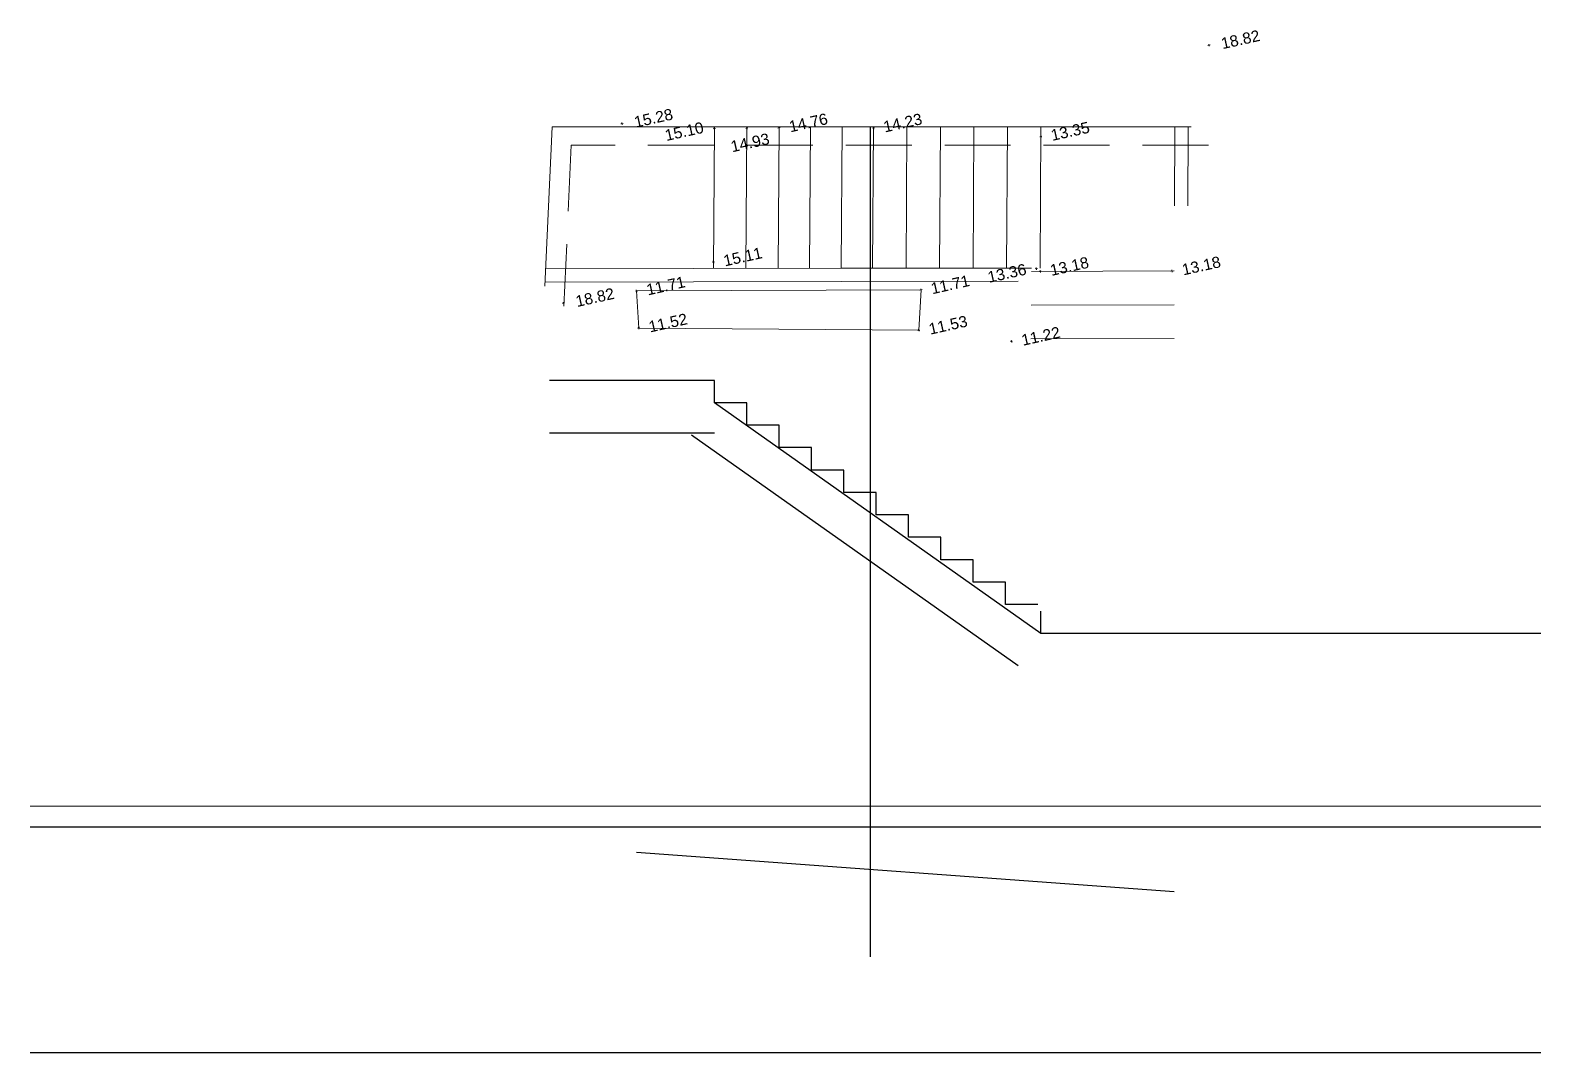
# Model space of a CAD drawing. Header units: millimetres. Extents: x 1778 to 2471, y 1406 to 1876.
# Drawn here: x 1956.51 to 1967.96, y 1513.47 to 1521.22 of the extents above; entities that cross this region are included whole.
import ezdxf
from ezdxf.enums import TextEntityAlignment as Align

# ---------------------------------------------------------------- set-up
doc = ezdxf.new("R2010")
doc.units = ezdxf.units.MM
doc.linetypes.add('RAYITAS', pattern=[0.5, 0.25, -0.25])
doc.linetypes.add('TRAZOS', pattern=[0.75, 0.5, -0.25])
for name, color, linetype, lineweight in [('02_Lev_22abril2023', 7, 'Continuous', 0), ('05_Cerceas', 7, 'Continuous', 0), ('06_Soleiras', 7, 'Continuous', 0), ('construcao', 6, 'Continuous', 0), ('escadas_degraus', 7, 'Continuous', 0), ('muro', 7, 'Continuous', 0)]:
    doc.layers.add(name, color=color, linetype=linetype, lineweight=lineweight)
doc.styles.add('Arial', font='arial.ttf', dxfattribs={"height": 0.2})

msp = doc.modelspace()

# ---------------------------------------------------------------- linework, layer by layer
for p, q in [((1962.879, 1520.49), (1962.879, 1514.193)), ((1961.698, 1518.566), (1960.447, 1518.566)), ((1961.698, 1518.396), (1961.698, 1518.566)), ((1961.944, 1518.396), (1961.698, 1518.396)), ((1964.174, 1516.646), (1961.698, 1518.396)), ((1961.944, 1518.226), (1961.944, 1518.396)), ((1961.698, 1518.166), (1960.447, 1518.166)), ((1964.001, 1516.401), (1961.524, 1518.151)), ((1962.188, 1518.226), (1961.944, 1518.226)), ((1962.188, 1518.056), (1962.188, 1518.226)), ((1962.434, 1518.056), (1962.188, 1518.056)), ((1962.434, 1517.886), (1962.434, 1518.056)), ((1962.679, 1517.886), (1962.434, 1517.886)), ((1962.679, 1517.716), (1962.679, 1517.886)), ((1962.925, 1517.716), (1962.679, 1517.716)), ((1962.925, 1517.546), (1962.925, 1517.716)), ((1963.169, 1517.546), (1962.925, 1517.546)), ((1963.169, 1517.376), (1963.169, 1517.546)), ((1963.416, 1517.376), (1963.169, 1517.376)), ((1963.416, 1517.206), (1963.416, 1517.376)), ((1963.66, 1517.206), (1963.416, 1517.206)), ((1963.66, 1517.036), (1963.66, 1517.206)), ((1963.906, 1517.036), (1963.66, 1517.036)), ((1963.906, 1516.866), (1963.906, 1517.036)), ((1964.151, 1516.866), (1963.906, 1516.866)), ((1964.174, 1516.646), (1964.174, 1516.816)), ((1967.964, 1516.646), (1964.174, 1516.646)), ((1967.964, 1515.176), (1956.509, 1515.176)), ((1965.183, 1514.686), (1961.107, 1514.986)), ((1967.964, 1513.466), (1956.509, 1513.466))]:
    msp.add_line(p, q)
at = {"layer": '02_Lev_22abril2023', "linetype": 'Continuous', "lineweight": 0}
for p, q in [((1961.689, 1520.474), (1961.706, 1520.477)), ((1961.699, 1520.467), (1961.696, 1520.484)), ((1961.935, 1520.477), (1961.952, 1520.481)), ((1961.945, 1520.471), (1961.942, 1520.487)), ((1962.18, 1520.479), (1962.196, 1520.483)), ((1962.19, 1520.473), (1962.186, 1520.489)), ((1962.896, 1520.478), (1962.912, 1520.482)), ((1962.906, 1520.472), (1962.902, 1520.488)), ((1964.166, 1520.414), (1964.182, 1520.418)), ((1964.176, 1520.407), (1964.172, 1520.424)), ((1961.682, 1519.462), (1961.699, 1519.465)), ((1961.693, 1519.455), (1961.689, 1519.472)), ((1964.131, 1519.411), (1964.148, 1519.414)), ((1964.141, 1519.404), (1964.138, 1519.421)), ((1964.17, 1519.384), (1964.167, 1519.401)), ((1965.17, 1519.387), (1965.166, 1519.404)), ((1964.16, 1519.391), (1964.177, 1519.394)), ((1965.16, 1519.394), (1965.177, 1519.398)), ((1961.099, 1519.242), (1961.116, 1519.246)), ((1961.109, 1519.236), (1961.105, 1519.252)), ((1963.256, 1519.251), (1963.273, 1519.255)), ((1963.266, 1519.245), (1963.263, 1519.261)), ((1961.115, 1518.961), (1961.132, 1518.965)), ((1961.125, 1518.955), (1961.122, 1518.972)), ((1963.24, 1518.944), (1963.256, 1518.948)), ((1963.25, 1518.938), (1963.246, 1518.954)), ((1963.942, 1518.86), (1963.959, 1518.864)), ((1963.952, 1518.854), (1963.949, 1518.87))]:
    msp.add_line(p, q, dxfattribs=at)
for p in [(1961.697, 1520.476), (1961.944, 1520.479), (1962.188, 1520.481), (1962.904, 1520.48), (1964.174, 1520.416), (1961.691, 1519.464), (1964.14, 1519.413), (1964.168, 1519.392), (1965.168, 1519.396), (1961.107, 1519.244), (1963.265, 1519.253), (1961.124, 1518.963), (1963.248, 1518.946), (1963.951, 1518.862)]:
    msp.add_point(p, dxfattribs=at)
at = {"layer": '05_Cerceas', "linetype": 'Continuous', "lineweight": 0}
for p, q in [((1965.44, 1521.106), (1965.456, 1521.11)), ((1965.45, 1521.1), (1965.446, 1521.116)), ((1960.545, 1519.15), (1960.562, 1519.154)), ((1960.555, 1519.144), (1960.551, 1519.16))]:
    msp.add_line(p, q, dxfattribs=at)
for p in [(1965.448, 1521.108), (1960.553, 1519.152)]:
    msp.add_point(p, dxfattribs=at)
at = {"layer": '06_Soleiras', "linetype": 'Continuous', "lineweight": 0}
for p, q in [((1960.989, 1520.511), (1961.006, 1520.514)), ((1960.999, 1520.504), (1960.996, 1520.521))]:
    msp.add_line(p, q, dxfattribs=at)
msp.add_point((1960.998, 1520.513), dxfattribs=at)
at = {"layer": 'construcao', "linetype": 'Continuous', "lineweight": 9}
for p, q in [((1960.468, 1520.49), (1960.413, 1519.28)), ((1965.29, 1520.49), (1960.468, 1520.49)), ((1967.964, 1515.336), (1956.509, 1515.336))]:
    msp.add_line(p, q, dxfattribs=at)
at = {"layer": 'construcao', "linetype": 'RAYITAS', "lineweight": 5}
msp.add_line((1965.312, 1520.49), (1965.29, 1520.49), dxfattribs=at)
at = {"layer": 'construcao', "linetype": 'TRAZOS', "lineweight": 9}
for p, q in [((1960.612, 1520.349), (1960.557, 1519.13)), ((1965.444, 1520.349), (1960.612, 1520.349))]:
    msp.add_line(p, q, dxfattribs=at)
at = {"layer": 'escadas_degraus', "linetype": 'Continuous', "lineweight": 5}
for p, q in [((1961.698, 1520.49), (1961.69, 1519.414)), ((1961.944, 1520.49), (1961.936, 1519.415)), ((1962.188, 1520.49), (1962.181, 1519.415)), ((1962.427, 1520.49), (1962.42, 1519.415)), ((1962.666, 1520.49), (1962.658, 1519.416)), ((1962.904, 1520.49), (1962.897, 1519.416)), ((1963.158, 1520.49), (1963.151, 1519.417)), ((1963.412, 1520.49), (1963.405, 1519.417)), ((1963.666, 1520.49), (1963.659, 1519.417)), ((1963.92, 1520.49), (1963.913, 1519.418)), ((1964.174, 1520.49), (1964.167, 1519.418)), ((1965.185, 1519.396), (1964.102, 1519.392)), ((1963.265, 1519.253), (1961.107, 1519.244)), ((1961.124, 1518.963), (1961.107, 1519.244)), ((1963.248, 1518.946), (1963.265, 1519.253)), ((1965.184, 1519.139), (1964.1, 1519.136)), ((1963.248, 1518.946), (1961.124, 1518.963)), ((1965.183, 1518.884), (1964.097, 1518.88))]:
    msp.add_line(p, q, dxfattribs=at)
at = {"layer": 'muro', "linetype": 'Continuous', "lineweight": 5}
for p, q in [((1965.19, 1520.49), (1965.188, 1519.891)), ((1965.29, 1520.49), (1965.288, 1519.891)), ((1962.663, 1519.416), (1960.419, 1519.412)), ((1964.103, 1519.418), (1962.663, 1519.416)), ((1962.664, 1519.316), (1960.415, 1519.312)), ((1964.002, 1519.318), (1962.664, 1519.316))]:
    msp.add_line(p, q, dxfattribs=at)

# ---------------------------------------------------------------- texts
at = {"layer": '02_Lev_22abril2023', "style": 'Arial'}
for s, p in [('14.76', (1962.274, 1520.447)), ('14.23', (1962.99, 1520.446)), ('15.10', (1961.333, 1520.381)), ('13.35', (1964.26, 1520.382)), ('15.11', (1961.777, 1519.43)), ('13.18', (1964.254, 1519.358)), ('13.18', (1965.254, 1519.362)), ('11.71', (1961.193, 1519.21)), ('11.71', (1963.35, 1519.219)), ('11.52', (1961.21, 1518.929)), ('11.53', (1963.334, 1518.912)), ('11.22', (1964.037, 1518.828))]:
    msp.add_text(s, height=0.085, rotation=12.5309, dxfattribs=at).set_placement(p)
msp.add_text('14.93', height=0.085, rotation=12.5309, dxfattribs=at).set_placement((1961.983, 1520.303), align=Align.BOTTOM_CENTER)
msp.add_text('13.36', height=0.085, rotation=12.5309, dxfattribs=at).set_placement((1964.076, 1519.345), align=Align.BOTTOM_RIGHT)
at = {"layer": '05_Cerceas', "style": 'Arial'}
for p in [(1965.551, 1521.078), (1960.656, 1519.122)]:
    msp.add_text('18.82', height=0.085, rotation=12.5309, dxfattribs=at).set_placement(p)
at = {"layer": '06_Soleiras', "style": 'Arial'}
msp.add_text('15.28', height=0.085, rotation=12.5309, dxfattribs=at).set_placement((1961.1, 1520.482))

doc.saveas('drawing.dxf')
